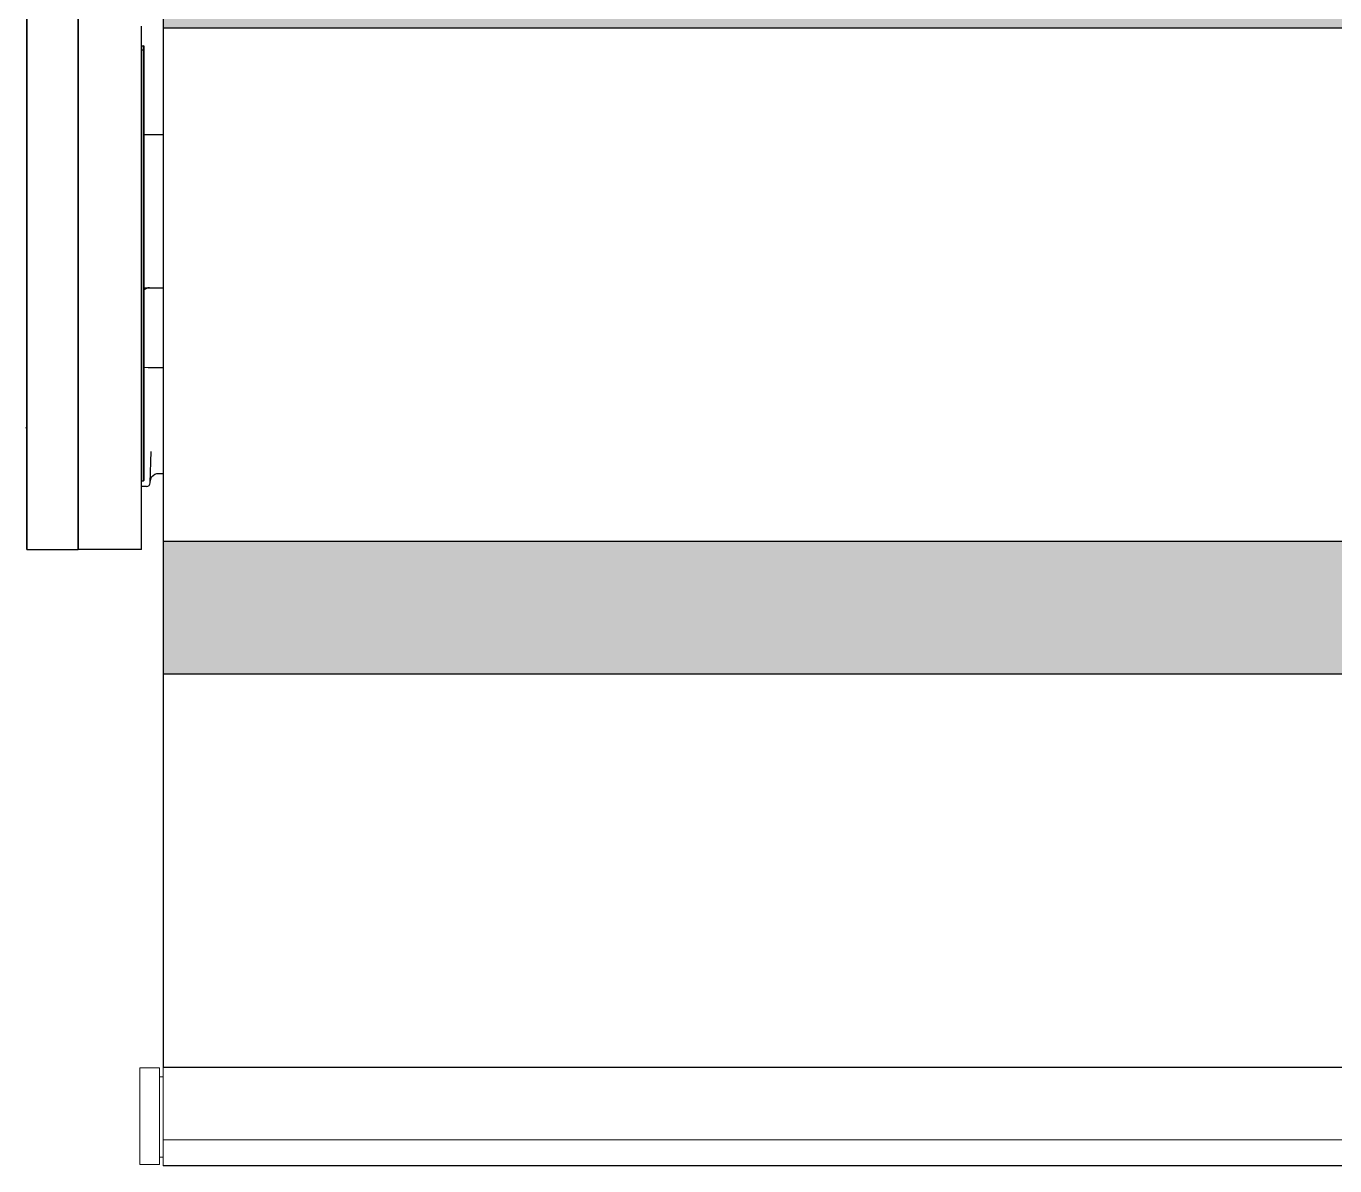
# Model space of a CAD drawing. Header units: inches. Extents: x 8 to 28, y 6.3 to 13.5.
# Drawn here: x 8.01 to 13.01, y 6.26 to 10.62 of the extents above; entities that cross this region are included whole.
import ezdxf

# ---------------------------------------------------------------- set-up
doc = ezdxf.new("R2010")
doc.units = ezdxf.units.IN
doc.header["$MEASUREMENT"] = 0
doc.linetypes.add('HIDDEN2', pattern=[0.1875, 0.125, -0.0625])
for name, color, linetype, lineweight in [('FABRIC-ROLL', 7, 'Continuous', 30), ('HEMBAR', 7, 'Continuous', 9), ('HEMBAR-ENDCAP', 7, 'Continuous', 9), ('SHADE-BRACKET', 7, 'Continuous', 30), ('SUB-BRACKET_HARDWARE', 7, 'HIDDEN2', 5), ('TUBE', 7, 'HIDDEN2', 18)]:
    doc.layers.add(name, color=color, linetype=linetype, lineweight=lineweight)

# ---------------------------------------------------------------- blocks, each defined once
blk = doc.blocks.new('FABRIC-ROLL-085585')
at = {"layer": 'FABRIC-ROLL', "transparency": 33554559, "extrusion": (0, 0, -1)}
h = blk.add_hatch(color=254, dxfattribs=at)
h.paths.add_polyline_path([(-21.4996, -1.128), (-21.4996, -1.6339), (-2.4996, -1.6339), (-2.4996, -1.128)])
h.paths.add_polyline_path([(-21.4996, 1.3425), (-21.4996, 0.8366), (-2.4996, 0.8366), (-2.4996, 1.3425)])
at = {"layer": 'FABRIC-ROLL'}
for p, q in [((2.4996, 1.3425), (2.4996, 0.8366)), ((2.4996, 0.8366), (21.4996, 0.8366)), ((2.4996, 0.8366), (2.4996, -1.128)), ((21.4996, -1.128), (2.4996, -1.128)), ((2.4996, -1.128), (2.4996, -1.6339)), ((2.4996, -1.6339), (21.4996, -1.6339)), ((2.4996, -1.6339), (2.4996, -3.1373)), ((2.4996, -3.1373), (21.4996, -3.1373))]:
    blk.add_line(p, q, dxfattribs=at)
at = {"layer": 'FABRIC-ROLL', "extrusion": (0, 0, -1)}
for p, q in [((2.4996, 1.3425), (2.4996, 0.8366)), ((2.4996, -1.128), (2.4996, -1.6339)), ((2.4996, -1.6339), (21.4996, -1.6339))]:
    blk.add_line(p, q, dxfattribs=at)
blk = doc.blocks.new('HEMBAR-085585')
at = {"layer": 'HEMBAR'}
for p, q in [((2.4996, -3.1373), (2.4996, -3.1404)), ((21.4996, -3.1373), (2.4996, -3.1373)), ((21.4996, -3.1379), (2.4996, -3.1379)), ((2.4996, -3.3107), (2.4996, -3.1404)), ((2.4996, -3.3107), (2.4996, -3.3251)), ((2.4996, -3.4987), (2.4996, -3.3251)), ((21.4996, -3.4152), (2.4996, -3.4152)), ((2.4996, -3.4987), (2.4996, -3.5137)), ((21.4996, -3.5137), (2.4996, -3.5137)), ((2.4996, -3.5137), (2.4996, -3.5143)), ((21.4996, -3.5143), (2.4996, -3.5143))]:
    blk.add_line(p, q, dxfattribs=at)
blk = doc.blocks.new('HEMBAR-ENDCAP-085585')
at = {"layer": 'HEMBAR-ENDCAP'}
for p, q in [((2.4096, -3.1397), (2.4096, -3.1427)), ((2.4846, -3.1397), (2.4096, -3.1397)), ((2.4096, -3.1397), (2.4846, -3.1397)), ((2.4096, -3.3157), (2.4096, -3.1427)), ((2.4846, -3.1397), (2.4846, -3.1427)), ((2.4846, -3.3157), (2.4846, -3.1427)), ((2.4846, -3.1736), (2.4996, -3.1736)), ((2.4096, -3.3157), (2.4096, -3.3247)), ((2.4096, -3.4987), (2.4096, -3.3247)), ((2.4846, -3.3157), (2.4846, -3.3247)), ((2.4846, -3.4987), (2.4846, -3.3247)), ((2.4096, -3.4987), (2.4096, -3.5087)), ((2.4846, -3.4807), (2.4996, -3.4807)), ((2.4846, -3.4987), (2.4846, -3.5087)), ((2.4096, -3.5087), (2.4846, -3.5087))]:
    blk.add_line(p, q, dxfattribs=at)
blk = doc.blocks.new('TUBE')
at = {"layer": 'TUBE', "extrusion": (0, 0, -1)}
for p, q in [((8.5347, 10.4862), (27.5347, 10.4862)), ((27.5347, 8.5216), (8.5347, 8.5216))]:
    blk.add_line(p, q, dxfattribs=at)
at = {"layer": 'TUBE'}
blk.add_lwpolyline([(8.5347, 10.4862), (8.5347, 8.5216)], dxfattribs=at)
blk = doc.blocks.new('SHADE-BRACKET-085585')
at = {"layer": 'SHADE-BRACKET', "linetype": 'Continuous'}
for p, q in [((8.0112, 11.6142), (8.0112, 8.6182)), ((8.0132, 11.6142), (8.0132, 8.6162)), ((8.2092, 8.6162), (8.2092, 11.6142)), ((8.2112, 8.6162), (8.2112, 11.6142)), ((8.4512, 8.6162), (8.4512, 10.6162)), ((8.4512, 10.5412), (8.4592, 10.5412)), ((8.4592, 10.524), (8.4512, 10.524)), ((8.4592, 8.8782), (8.4592, 10.5412)), ((8.4612, 10.5392), (8.4592, 10.5412)), ((8.4612, 10.522), (8.4592, 10.524)), ((8.4612, 8.8802), (8.4612, 10.5392)), ((8.4612, 10.2027), (8.5347, 10.2027)), ((8.4612, 9.6162), (8.5347, 9.6162)), ((8.4769, 9.3103), (8.4611, 9.3108)), ((8.5347, 9.3103), (8.4769, 9.3103)), ((8.0112, 9.0787), (8.0105, 9.0814)), ((8.4853, 8.8708), (8.4885, 8.9906)), ((8.4512, 8.8782), (8.4592, 8.8782)), ((8.4612, 8.8802), (8.4592, 8.8782)), ((8.4855, 8.8772), (8.4868, 8.8853)), ((8.4868, 8.8853), (8.4903, 8.8928)), ((8.4903, 8.8928), (8.4957, 8.899)), ((8.4957, 8.899), (8.5026, 8.9035)), ((8.5026, 8.9035), (8.5104, 8.906)), ((8.5104, 8.906), (8.5155, 8.9064)), ((8.5155, 8.9064), (8.5347, 8.9064)), ((8.4703, 8.8562), (8.4512, 8.8562)), ((8.0112, 8.6182), (8.0132, 8.6162)), ((8.0132, 8.6162), (8.2092, 8.6162)), ((8.2112, 8.6182), (8.2092, 8.6162)), ((8.4512, 8.6162), (8.2112, 8.6162))]:
    blk.add_line(p, q, dxfattribs=at)
for centre, radius, start, end in [((8.482, 9.5862), 0.03, 90.0018, 134.5351), ((8.4703, 8.8712), 0.015, 270, 358.5)]:
    blk.add_arc(centre, radius, start, end, dxfattribs=at)
blk = doc.blocks.new('ROLL-085585')
at = {"layer": 'FABRIC-ROLL'}
blk.add_blockref('FABRIC-ROLL-085585', (0, 0), dxfattribs=at)
at = {"layer": 'HEMBAR'}
blk.add_blockref('HEMBAR-085585', (0, 0), dxfattribs=at)
at = {"layer": 'HEMBAR-ENDCAP'}
blk.add_blockref('HEMBAR-ENDCAP-085585', (0, 0), dxfattribs=at)
at = {"layer": 'SUB-BRACKET_HARDWARE'}
blk.add_blockref('SHADE-BRACKET-085585', (-6.0352, -9.7737), dxfattribs=at)
at = {"layer": 'TUBE'}
blk.add_blockref('TUBE', (-6.0352, -9.6496), dxfattribs=at)
blk = doc.blocks.new('SYSTEM-085585')
at = {"layer": 'SHADE-BRACKET'}
blk.add_blockref('ROLL-085585', (0.09, 4.3353), dxfattribs=at)
blk.add_blockref('ROLL-085585', (0.09, 4.3353), dxfattribs=at)

msp = doc.modelspace()

# ---------------------------------------------------------------- block references
at = {"layer": 'SHADE-BRACKET'}
msp.add_blockref('SYSTEM-085585', (5.9452, 5.4384), dxfattribs=at)
at = {"layer": 'SUB-BRACKET_HARDWARE'}
msp.add_blockref('SHADE-BRACKET-085585', (0, 0), dxfattribs=at)

doc.saveas('drawing.dxf')
